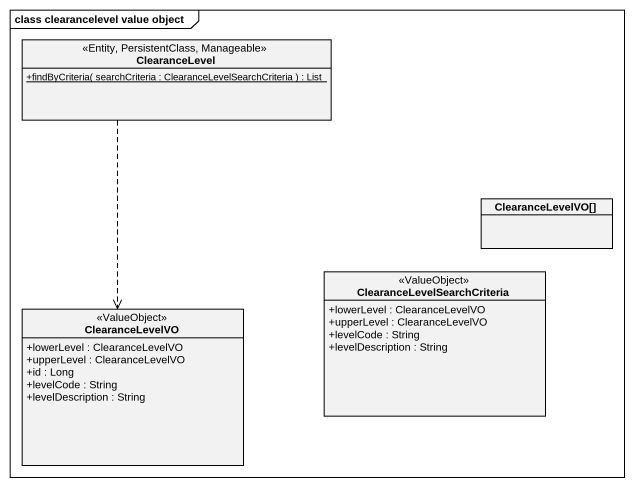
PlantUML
@startuml
mainframe class clearancelevel value object
hide circle
hide empty members
skinparam classAttributeIconSize 0
class ClearanceLevel <<Entity, PersistentClass, Manageable>> {
  {static} +findByCriteria( searchCriteria : ClearanceLevelSearchCriteria ) : List
}
class "ClearanceLevelVO[]" as ClearanceLevelVO
class ClearanceLevelSearchCriteria <<ValueObject>> {
  +lowerLevel : ClearanceLevelVO
  +upperLevel : ClearanceLevelVO
  +levelCode : String
  +levelDescription : String
}
class "ClearanceLevelVO" as ClearanceLevelVO_2 <<ValueObject>> {
  +lowerLevel : ClearanceLevelVO
  +upperLevel : ClearanceLevelVO
  +id : Long
  +levelCode : String
  +levelDescription : String
}
ClearanceLevel ..> ClearanceLevelVO_2
@enduml
